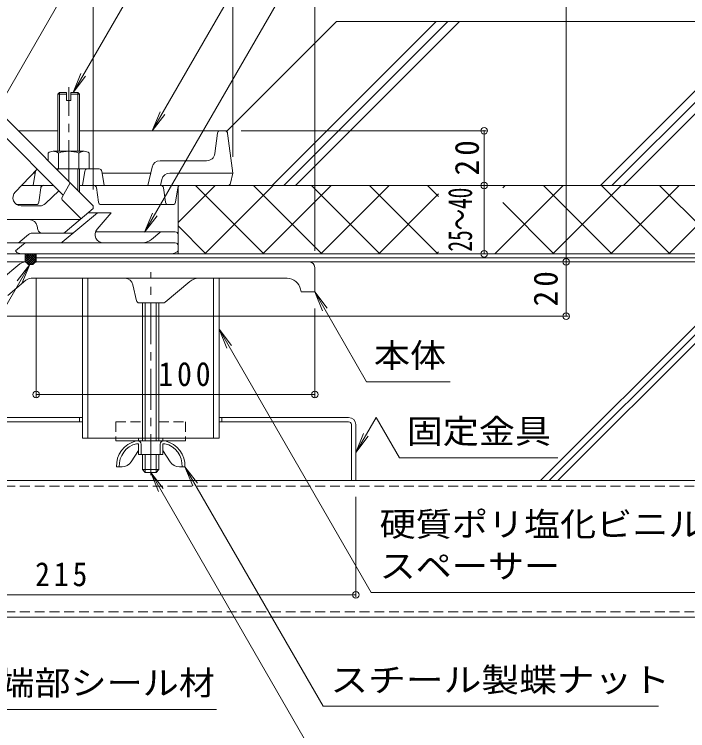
# Model space of a CAD drawing. Units: millimetres at full size, sheet at 1:3. Extents: x -440 to 1142, y -825 to 768.
# Drawn here: x -2.5 to 243.8, y -532.8 to -270.7 of the extents above; entities that cross this region are included whole.
import ezdxf
from ezdxf.enums import TextEntityAlignment as Align

# ---------------------------------------------------------------- set-up
doc = ezdxf.new("R2010")
doc.units = ezdxf.units.MM
doc.header["$LTSCALE"] = 3
doc.header["$PDMODE"] = 32
doc.header["$PDSIZE"] = 2.4
doc.linetypes.add('CHAIN1', pattern=[8, 5, -1, 1, -1])
doc.linetypes.add('DASHED1', pattern=[1.8, 1.2, -0.6])
for name, color, linetype, lineweight in [('0-0', 4, 'Continuous', 9), ('0-1', 6, 'Continuous', 5), ('0-2', 3, 'Continuous', 9), ('0-3', 4, 'Continuous', 9), ('0-4', 7, 'Continuous', 9), ('0-5', 7, 'Continuous', 9), ('0-6', 6, 'Continuous', 5), ('0-7', 7, 'Continuous', 9), ('0-9', 3, 'Continuous', 9), ('0-A', 2, 'Continuous', 9), ('0-C', 4, 'Continuous', 9), ('0-E', 7, 'Continuous', 9), ('0-F', 6, 'Continuous', 5)]:
    doc.layers.add(name, color=color, linetype=linetype, lineweight=lineweight)
doc.styles.add('ＭＳ ゴシック', font='')
doc.styles.get('ＭＳ ゴシック').set_extended_font_data('MS Gothic')

msp = doc.modelspace()

# ---------------------------------------------------------------- linework, layer by layer
at = {"layer": '0-0'}
for p, q in [((-87.606, -361.266), (1.436, -361.266)), ((2.497, -362.12), (1.79, -361.412)), ((5.196, -361.383), (4.283, -362.149)), ((5.517, -361.266), (105.394, -361.266)), ((-7.138, -367.586), (-0.443, -361.968)), ((3.961, -362.266), (2.85, -362.266)), ((107.394, -363.266), (107.394, -372.266)), ((-4.902, -373.542), (1.741, -367.968)), ((97.295, -367.266), (3.67, -367.266)), ((37.987, -367.266), (37.933, -367.266)), ((61.725, -368.436), (52.672, -376.032)), ((42.22, -375.483), (40.916, -369.615)), ((102.197, -371.285), (102.394, -372.266)), ((102.394, -372.266), (107.394, -372.266)), ((43.196, -376.266), (52.03, -376.266))]:
    msp.add_line(p, q, dxfattribs=at)
at = {"layer": '0-0', "linetype": 'DASHED1'}
msp.add_line((37.987, -367.266), (64.939, -367.266), dxfattribs=at)
at = {"layer": '0-0'}
for centre, radius, start, end in [((1.485, -364.266), 3, 90, 130.00017), ((1.436, -361.766), 0.5, 45.00198, 90), ((5.517, -361.766), 0.5, 90, 130.00148), ((105.394, -363.266), 2, 0, 90), ((2.85, -361.766), 0.5, 225, 269.99893), ((3.961, -361.766), 0.5, 270.00319, 310.00108), ((3.67, -370.266), 3, 90, 130.00018), ((37.987, -370.266), 3, 12.52797, 90), ((64.939, -372.266), 5, 90, 130.00017), ((97.295, -372.266), 5, 11.30994, 90), ((43.196, -375.266), 1, 192.5282, 270.00284), ((52.03, -375.266), 1, 270, 310.00017)]:
    msp.add_arc(centre, radius, start, end, dxfattribs=at)
at = {"layer": '0-1'}
for p, q in [((15.063, -354.031), (27.893, -343.265)), ((24.605, -343.265), (32.893, -343.265)), ((27.798, -349.336), (32.893, -343.265)), ((18.227, -350.765), (4.025, -350.765)), ((51.374, -350.265), (27.268, -350.265)), ((50.731, -350.499), (47.637, -353.095)), ((56.393, -350.265), (51.374, -350.265)), ((-0.316, -353.797), (2.74, -351.232)), ((57.393, -351.265), (57.393, -357.265)), ((14.42, -354.265), (-61.019, -354.265)), ((0.911, -354.733), (-2.107, -357.264)), ((14.42, -354.265), (30.096, -354.265)), ((30.096, -354.265), (56.393, -354.265)), ((-87.487, -358.265), (55.109, -358.265)), ((-1.986, -357.386), (-2.107, -357.264)), ((57.037, -357.563), (57.393, -357.265))]:
    msp.add_line(p, q, dxfattribs=at)
for centre, radius, start, end in [((4.025, -352.765), 2, 90, 129.99985), ((18.227, -348.765), 2, 270, 310.00017), ((30.096, -351.265), 3, 139.9993, 270), ((51.374, -351.265), 1, 90.00035, 129.99946), ((56.393, -351.265), 1, 0, 90.00035), ((-1.602, -352.265), 2, 270, 309.99985), ((44.423, -349.265), 5, 270, 309.99991), ((2.196, -356.265), 2, 90, 129.99994), ((14.42, -353.265), 1, 270, 309.99994), ((56.393, -355.265), 1, 0, 90), ((56.393, -355.265), 1, 0, 90), ((0.136, -355.265), 3, 224.9977, 270), ((55.109, -355.265), 3, 270, 309.99908)]:
    msp.add_arc(centre, radius, start, end, dxfattribs=at)
at = {"layer": '0-2'}
for p, q in [((26.393, -340.765), (-80.607, -233.765)), ((-27.923, -293.52), (15.433, -336.876)), ((5.854, -327.297), (-2.168, -335.692)), ((15.043, -337.599), (17.908, -332.279)), ((13.825, -335.268), (8.943, -339.933)), ((15.217, -338.781), (21.797, -345.361)), ((0.001, -340.765), (6.87, -340.765)), ((16.086, -350.414), (26.393, -341.765)), ((26.393, -340.765), (26.393, -341.765)), ((21.626, -345.765), (-64.68, -345.765)), ((5.875, -348.176), (6.152, -349.559)), ((15.121, -350.765), (7.623, -350.765))]:
    msp.add_line(p, q, dxfattribs=at)
for centre, radius, start, end in [((0.001, -337.765), 3, 136.30005, 270.00047), ((15.924, -338.073), 1, 151.69981, 225), ((6.87, -337.765), 3, 270.00047, 313.69994), ((2.934, -348.765), 3, 11.30936, 90), ((7.623, -349.265), 1.5, 191.30937, 270), ((15.121, -349.265), 1.5, 270, 310.00003)]:
    msp.add_arc(centre, radius, start, end, dxfattribs=at)
at = {"layer": '0-3'}
for p, q in [((22.393, -367.266), (22.393, -425.766)), ((24.393, -367.266), (24.393, -425.766)), ((70.393, -367.266), (70.393, -425.766)), ((72.393, -367.266), (72.393, -425.766)), ((22.393, -425.766), (72.393, -425.766)), ((34.643, -425.766), (34.643, -426.766)), ((34.643, -426.766), (60.143, -426.766)), ((42.893, -425.766), (42.893, -426.766)), ((51.893, -425.766), (51.893, -426.766)), ((60.143, -425.766), (60.143, -426.766))]:
    msp.add_line(p, q, dxfattribs=at)
at = {"layer": '0-3', "linetype": 'DASHED1'}
for p, q in [((34.643, -419.766), (34.643, -425.766)), ((34.643, -419.766), (44.393, -419.766)), ((50.393, -419.766), (60.143, -419.766)), ((60.143, -419.766), (60.143, -425.766))]:
    msp.add_line(p, q, dxfattribs=at)
at = {"layer": '0-4'}
for p, q in [((107.394, -88.614), (107.394, -357.266)), ((77.393, -128.47), (77.393, -322.765)), ((199.354, -156.266), (199.354, -361.266)), ((26.393, -178.47), (26.393, -334.765)), ((170.254, -313.265), (80.514, -313.265)), ((169.354, -333.265), (169.354, -313.265)), ((169.354, -358.265), (169.354, -333.265)), ((199.354, -361.266), (199.354, -381.081)), ((5.517, -410.704), (5.517, -367.266)), ((107.394, -410.704), (107.394, -378.266)), ((200.254, -381.081), (-103.765, -381.081)), ((5.517, -409.804), (107.394, -409.804))]:
    msp.add_line(p, q, dxfattribs=at)
for p in [(169.354, -313.265), (169.354, -333.265), (169.354, -358.265), (199.354, -361.266), (199.354, -381.081), (5.517, -409.804), (107.394, -409.804)]:
    msp.add_point(p, dxfattribs=at)
at = {"layer": '0-5'}
for p, q in [((135.175, -56.266), (-8.776, -305.596)), ((142.002, -86.266), (19.027, -299.265)), ((161.691, -116.266), (47.954, -313.265)), ((163.013, -146.266), (45.157, -350.399)), ((19.027, -299.265), (21.897, -292.335)), ((19.027, -299.265), (23.593, -293.314)), ((47.954, -313.265), (50.824, -306.336)), ((47.954, -313.265), (52.519, -307.315)), ((45.157, -350.399), (48.027, -343.469)), ((45.157, -350.399), (49.722, -344.448)), ((3.139, -362.266), (-1.427, -368.216)), ((107.394, -372.266), (111.959, -378.216)), ((107.394, -372.266), (110.264, -379.195)), ((126.364, -405.124), (107.394, -372.266)), ((72.393, -385.86), (76.959, -391.81)), ((72.393, -385.86), (75.263, -392.789)), ((128.021, -482.209), (72.393, -385.86)), ((126.364, -405.124), (156.909, -405.124)), ((129.816, -418.159), (122.394, -431.016)), ((138.34, -432.923), (129.816, -418.159)), ((122.394, -431.016), (125.264, -424.087)), ((122.394, -431.016), (126.959, -425.066)), ((138.34, -432.923), (196.264, -432.923)), ((110.459, -523.847), (59.894, -436.266)), ((59.894, -436.266), (64.459, -442.216)), ((59.894, -436.266), (62.764, -443.195)), ((113.36, -552.524), (47.394, -438.266)), ((47.394, -438.266), (51.959, -444.216)), ((47.394, -438.266), (50.264, -445.195)), ((122.394, -483.929), (122.394, -447.266)), ((128.021, -482.209), (269.948, -482.209)), ((-92.607, -483.029), (122.394, -483.029)), ((110.459, -523.847), (233.123, -523.847)), ((-10.998, -524.957), (71.419, -524.957))]:
    msp.add_line(p, q, dxfattribs=at)
msp.add_lwpolyline([(-50.894, -455.854), (3.139, -362.266), (0.269, -369.195)], dxfattribs=at)
msp.add_point((122.394, -483.029), dxfattribs=at)
at = {"layer": '0-6'}
for p, q in [((1.485, -361.266), (1.485, -358.265)), ((1.485, -360.525), (3.746, -358.265)), ((1.485, -359.677), (2.897, -358.265)), ((1.485, -358.828), (2.049, -358.265)), ((1.485, -358.482), (4.756, -361.752)), ((1.574, -361.285), (4.595, -358.265)), ((2.042, -361.665), (5.443, -358.265)), ((2.116, -358.265), (5.217, -361.365)), ((2.467, -362.089), (5.517, -359.039)), ((2.965, -358.265), (5.517, -360.817)), ((3.813, -358.265), (5.517, -359.969)), ((4.662, -358.265), (5.517, -359.12)), ((5.51, -358.265), (5.517, -358.272)), ((5.517, -361.266), (5.517, -358.265)), ((1.485, -359.331), (4.294, -362.14)), ((1.485, -360.179), (3.572, -362.266)), ((1.485, -361.028), (2.7, -362.243)), ((3.139, -362.266), (5.517, -359.887)), ((3.987, -362.266), (5.517, -360.736))]:
    msp.add_line(p, q, dxfattribs=at)
at = {"layer": '0-7'}
for p, q in [((55.109, -358.265), (332.093, -358.265)), ((5.517, -359.765), (332.093, -359.765))]:
    msp.add_line(p, q, dxfattribs=at)
at = {"layer": '0-7', "color": 2}
for p, q in [((-97.607, -441.266), (332.093, -441.266)), ((-97.607, -491.266), (332.093, -491.266))]:
    msp.add_line(p, q, dxfattribs=at)
at = {"layer": '0-7', "color": 2, "linetype": 'DASHED1'}
for p, q in [((-97.607, -443.266), (332.093, -443.266)), ((-97.607, -489.266), (332.093, -489.266))]:
    msp.add_line(p, q, dxfattribs=at)
at = {"layer": '0-9'}
for p, q in [((-90.007, -418.166), (22.393, -418.166)), ((21.393, -418.166), (21.393, -419.766)), ((72.393, -418.166), (119.794, -418.166)), ((73.393, -418.166), (73.393, -419.766)), ((22.393, -419.766), (-73.607, -419.766)), ((119.794, -419.766), (72.393, -419.766)), ((120.794, -420.766), (120.794, -441.266)), ((122.394, -420.766), (122.394, -441.266)), ((-92.607, -441.266), (122.394, -441.266))]:
    msp.add_line(p, q, dxfattribs=at)
for radius in [2.6, 1]:
    msp.add_arc((119.794, -420.766), radius, 0, 90, dxfattribs=at)
at = {"layer": '0-A', "linetype": 'CHAIN1'}
for p, q in [((17.393, -331.764), (17.393, -297.31)), ((47.394, -439.337), (47.394, -364.988))]:
    msp.add_line(p, q, dxfattribs=at)
at = {"layer": '0-A'}
for p, q in [((13.393, -299.941), (14.07, -299.265)), ((13.393, -299.941), (13.393, -320.764)), ((16.643, -299.941), (13.393, -299.941)), ((14.06, -299.265), (14.06, -320.764)), ((14.07, -299.265), (16.643, -299.265)), ((16.643, -302.264), (16.643, -299.265)), ((18.143, -302.265), (18.143, -299.265)), ((18.143, -299.265), (20.717, -299.265)), ((21.393, -299.941), (18.143, -299.941)), ((20.717, -299.265), (21.393, -299.941)), ((20.726, -299.265), (20.726, -320.764)), ((21.393, -299.941), (21.393, -320.764)), ((16.643, -302.264), (18.143, -302.265)), ((9.893, -321.485), (9.893, -324.264)), ((11.77, -320.764), (23.017, -320.764)), ((13.646, -321.485), (13.646, -327.264)), ((21.14, -321.485), (21.14, -327.264)), ((24.893, -321.485), (24.893, -327.264)), ((13.393, -327.264), (13.393, -327.764)), ((20.726, -327.264), (20.726, -335.097)), ((21.393, -327.264), (21.393, -335.764)), ((21.641, -327.264), (24.893, -327.264)), ((44.393, -376.266), (44.393, -426.766)), ((45.393, -376.266), (45.393, -426.766)), ((49.393, -376.266), (49.393, -426.766)), ((50.393, -376.266), (50.393, -426.766)), ((42.693, -427.766), (42.208, -427.766)), ((42.893, -431.766), (42.893, -427.966)), ((43.893, -427.966), (43.893, -431.766)), ((50.893, -427.966), (50.893, -431.766)), ((51.893, -431.766), (51.893, -427.966)), ((52.093, -427.766), (52.579, -427.766)), ((40.289, -434.399), (42.893, -430.266)), ((42.893, -431.766), (51.893, -431.766)), ((44.393, -431.766), (44.393, -437.266)), ((45.393, -431.766), (45.393, -438.266)), ((49.393, -431.766), (49.393, -438.266)), ((50.393, -431.766), (50.393, -437.266)), ((54.497, -434.399), (51.893, -430.266)), ((36.905, -436.266), (34.893, -436.266)), ((44.393, -437.266), (50.393, -437.266)), ((57.882, -436.266), (59.894, -436.266))]:
    msp.add_line(p, q, dxfattribs=at)
msp.add_lwpolyline([(44.393, -437.266), (45.393, -438.266), (49.393, -438.266), (50.393, -437.266)], dxfattribs=at)
for centre, radius, start, end in [((11.77, -323.564), 2.8, 47.92557, 132.07463), ((17.393, -330.853), 10.089, 68.19786, 111.80214), ((23.017, -323.564), 2.8, 47.92572, 132.07428), ((44.129, -435.788), 9.248, 102.71823, 182.96507), ((42.693, -427.966), 1.2, 0, 90), ((52.093, -427.966), 1.2, 90, 180), ((50.657, -435.788), 9.248, 357.03493, 77.28177), ((44.129, -435.788), 8.248, 103.47058, 182.96507), ((42.693, -427.966), 0.2, 0, 90), ((52.093, -427.966), 0.2, 90, 180), ((50.657, -435.788), 8.248, 357.03493, 76.52942), ((36.905, -432.266), 4, 270, 327.78351), ((57.882, -432.266), 4, 212.21649, 270)]:
    msp.add_arc(centre, radius, start, end, dxfattribs=at)
at = {"layer": '0-C'}
for p, q in [((-1.106, -313.265), (13.393, -313.265)), ((21.393, -313.265), (75.393, -313.265)), ((71.781, -314.137), (70.811, -321.649)), ((77.393, -328.765), (75.393, -313.265)), ((67.836, -324.265), (50.8, -324.265)), ((28.546, -327.264), (12.893, -327.264)), ((47.871, -326.614), (46.393, -333.265)), ((5.254, -328.099), (4.393, -333.265)), ((4.451, -328.765), (5.143, -328.765)), ((23.254, -328.099), (22.393, -333.265)), ((29.532, -328.099), (30.393, -333.265)), ((29.643, -328.765), (47.393, -328.765)), ((54.409, -328.765), (77.393, -328.765)), ((76.567, -332.482), (77.393, -328.765)), ((51.481, -331.114), (51.003, -333.265)), ((11.823, -333.265), (0.15, -333.265)), ((7.393, -333.265), (6.516, -339.406)), ((75.591, -333.265), (21.393, -333.265)), ((28.27, -339.406), (27.512, -334.095)), ((52.016, -334.123), (52.77, -339.406)), ((57.27, -334.123), (56.516, -339.406)), ((-1.656, -340.265), (5.526, -340.265)), ((29.26, -340.265), (55.526, -340.265))]:
    msp.add_line(p, q, dxfattribs=at)
for centre, radius, start, end in [((72.772, -314.265), 1, 90, 172.64762), ((74.514, -314.265), 1, 7.35238, 90), ((67.836, -321.265), 3, 270, 352.64762), ((50.8, -327.265), 3, 90, 167.47119), ((6.24, -328.264), 1, 110.7149, 117.67885), ((24.24, -328.264), 1, 90, 170.53943), ((28.546, -328.264), 1, 9.46057, 90), ((6.24, -328.264), 1, 154.92099, 170.53943), ((54.409, -331.765), 3, 90, 167.47119), ((75.591, -332.265), 1, 270, 347.47119), ((8.265, -334.236), 1, 96.84771, 171.8699), ((26.522, -334.236), 1, 8.1301, 83.15229), ((51.026, -334.265), 1, 8.1301, 90), ((58.26, -334.265), 1, 90, 171.8699), ((5.526, -339.265), 1, 270, 351.8699), ((29.26, -339.265), 1, 188.1301, 270), ((53.76, -339.265), 1, 188.1301, 270), ((55.526, -339.265), 1, 270, 351.8699)]:
    msp.add_arc(centre, radius, start, end, dxfattribs=at)
at = {"layer": '0-E'}
for p, q in [((57.393, -346.809), (70.937, -333.265)), ((332.093, -333.265), (57.393, -333.265)), ((57.393, -358.265), (57.393, -333.265)), ((63.804, -333.265), (88.804, -358.265)), ((67.15, -358.265), (92.15, -333.265)), ((85.017, -333.265), (110.017, -358.265)), ((88.364, -358.265), (113.363, -333.265)), ((106.23, -333.265), (131.23, -358.265)), ((109.577, -358.265), (134.577, -333.265)), ((127.443, -333.265), (152.443, -358.265)), ((148.657, -333.265), (152.667, -337.275)), ((198.216, -333.265), (173.216, -358.265)), ((176.13, -334.138), (177.003, -333.265)), ((191.083, -333.265), (216.083, -358.265)), ((194.43, -358.265), (219.429, -333.265)), ((212.296, -333.265), (237.296, -358.265)), ((215.643, -358.265), (240.643, -333.265)), ((233.509, -333.265), (258.509, -358.265)), ((236.856, -358.265), (261.856, -333.265)), ((130.79, -358.265), (152.667, -336.387)), ((176.13, -339.525), (194.87, -358.265)), ((57.393, -348.067), (67.591, -358.265)), ((152.029, -358.239), (152.667, -357.601))]:
    msp.add_line(p, q, dxfattribs=at)
at = {"layer": '0-F'}
for p, q in [((115.393, -273.265), (75.393, -313.265)), ((91.856, -333.265), (151.856, -273.265)), ((96.099, -333.265), (156.099, -273.265)), ((100.342, -333.265), (160.342, -273.265)), ((332.093, -273.265), (115.393, -273.265)), ((211.856, -333.265), (271.856, -273.265)), ((216.099, -333.265), (276.099, -273.265)), ((220.342, -333.265), (280.342, -273.265)), ((105.394, -361.266), (332.093, -361.266)), ((269.983, -361.266), (189.983, -441.266)), ((273.165, -361.266), (193.165, -441.266)), ((276.347, -361.266), (196.347, -441.266))]:
    msp.add_line(p, q, dxfattribs=at)

# ---------------------------------------------------------------- texts
at = {"layer": '0-4', "color": 2, "style": 'ＭＳ ゴシック', "width": 0.65}
msp.add_text('25～40', height=8.798, rotation=90, dxfattribs=at).set_placement((167.554, -357.465), align=Align.BOTTOM_LEFT)
at = {"layer": '0-4', "color": 2, "char_height": 8.798, "attachment_point": 7, "rotation": 90, "style": 'ＭＳ ゴシック'}
for insert in [(167.554, -329.64), (196.354, -377.548)]:
    msp.add_mtext('\\T1.27;\\W0.95;20', dxfattribs=dict(at, insert=insert))
at = {"layer": '0-4', "color": 2, "insert": (50.211, -406.804), "char_height": 8.798, "attachment_point": 7, "style": 'ＭＳ ゴシック'}
msp.add_mtext('\\T1.27;\\W0.9;100', dxfattribs=at)
at = {"layer": '0-5', "color": 2, "style": 'ＭＳ ゴシック'}
for s, width, p in [('本体', 1.1, (129.033, -402.476)), ('固定金具', 1.1, (141.009, -430.275)), ('硬質ポリ塩化ビニル製', 1.1, (131.115, -464.254)), ('スペーサー', 1.1, (131.115, -479.562)), ('端部シール材', 1.1, (-8.33, -522.309)), ('スチール製蝶ナット', 1.15, (113.127, -521.2))]:
    msp.add_text(s, height=8.798, dxfattribs=dict(at, width=width)).set_placement(p, align=Align.BOTTOM_LEFT)
at = {"layer": '0-5', "color": 2, "insert": (5.143, -480.029), "char_height": 8.798, "attachment_point": 7, "style": 'ＭＳ ゴシック'}
msp.add_mtext('\\T1.27;\\W0.9;215', dxfattribs=at)

doc.saveas('drawing.dxf')
